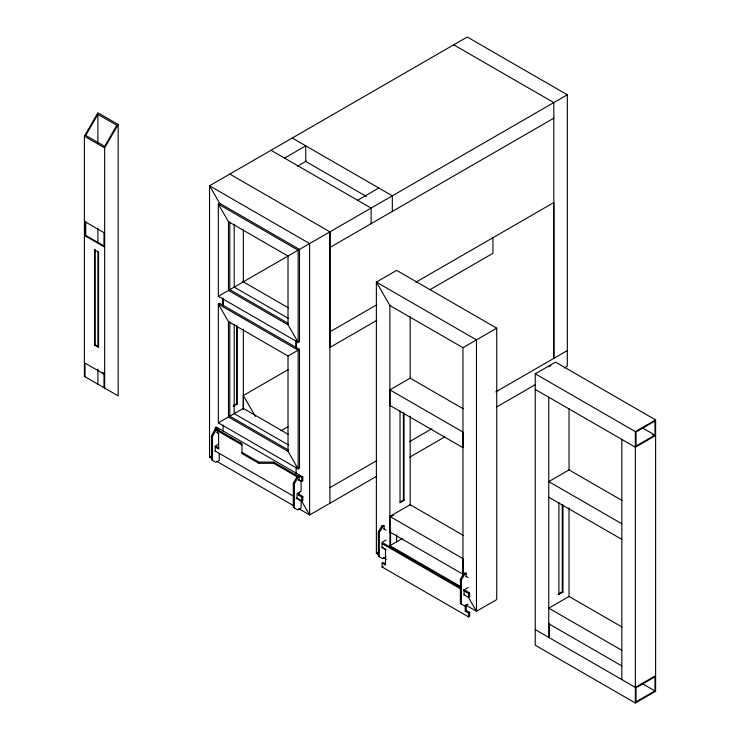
<?xml version="1.0" encoding="UTF-8"?>
<svg xmlns="http://www.w3.org/2000/svg" width="740" height="740" viewBox="0 0 740 740"><rect width="100%" height="100%" fill="white"/><g stroke="black" fill="none" stroke-linecap="round" stroke-linejoin="round"><path stroke-width="1.11" d="M211.548 458.319L209.54 457.163L209.54 185.777L467.236 37L567.33 94.785L567.33 366.18L564.343 367.91M218.328 296.287L218.328 204.111L219.678 203.334L299.506 249.417L299.506 341.584L298.146 342.37L218.328 296.287L567.33 94.785M223.064 306.184L223.064 298.1M228.466 221.667L228.466 290.432L288.017 324.814L298.146 342.37L298.146 250.203L218.328 204.111L228.466 221.667L288.017 256.049L288.017 324.814M229.816 222.037L229.816 289.654L288.369 323.463M234.21 224.22L234.21 287.12L288.674 318.561M243.331 408.933L243.331 329.115M243.331 281.848L243.331 229.816M288.017 451.363L228.466 416.981L228.466 321.641L218.328 304.085L298.146 350.168L298.146 468.92L288.017 451.363L288.017 356.023L299.506 349.391L219.678 303.308L218.328 304.085L218.328 422.836L298.146 468.92L299.506 468.143L299.506 349.391M296.12 348.364L296.12 340.28M329.911 503.255L329.911 231.861L229.816 174.076M378.371 554.639L376.373 553.483L376.373 282.097L396.649 270.396L496.734 328.181L496.734 599.567L476.468 611.277L465.46 604.913M460.946 586.709L389.888 545.685L389.888 305.5L376.373 282.097L476.468 339.882L476.468 611.277L468.022 596.644M410.164 505.115L410.164 416.195M410.164 378.094L410.164 316.896M462.953 575.165L462.953 347.689L496.734 328.181M84.388 136.197L97.902 112.785L118.169 124.496L118.169 395.882L84.388 376.373L84.388 136.197L104.654 147.898L104.654 388.084M97.902 114.349L85.738 135.42L104.654 146.344L116.818 125.273L97.902 114.349L97.902 143.181M104.654 147.898L118.169 124.496M219.271 453.38L219.271 460.41L215.895 462.352L211.501 459.818L211.501 435.629L214.887 429.783L216.237 428.996L217.246 429.589L217.246 432.706L218.596 433.483L218.67 449.05L215.285 447.099L216.302 446.516L218.837 447.978M212.519 460.41L212.519 436.221L215.895 430.365L217.246 429.589M296.037 498.011L301.106 500.943L301.106 507.964L297.73 509.916L293.336 507.381L293.336 483.192L296.712 477.337L298.063 476.56L299.08 477.143L299.08 480.26M294.354 507.964L294.354 483.775L297.73 477.92L299.08 477.143M386.104 556.721L382.728 558.672L378.334 556.138L378.334 531.949L381.711 526.094L383.061 525.317L384.079 525.899L384.079 529.026M379.343 556.721L379.343 532.532L382.728 526.686L384.079 525.899M468.161 604.154L464.776 606.106L460.391 603.562L460.391 579.374L463.767 573.528L465.118 572.741L466.135 573.334L466.135 576.451M461.399 604.154L461.399 579.966L464.776 574.111L466.135 573.334M85.063 235.783L85.738 235.394L104.654 246.309L103.979 246.707L85.063 235.783L85.063 221.732L103.979 232.656L104.654 232.268M284.539 158.092L305.75 145.835L305.75 161.44M297.314 166.315L306.305 161.126M94.517 345.164L98.577 347.504L98.577 252.164L94.517 249.824L94.517 345.164L95.201 344.775L98.439 346.644M357.596 200.272L378.815 188.025M85.063 376.762L85.063 363.109L103.979 374.033L104.654 373.644L102.666 372.498M329.911 247.465L553.816 118.197M329.911 331.835L376.919 304.695M415.871 282.208L553.816 202.566L553.816 358.373L553.816 102.592L453.722 44.807M243.331 409.192L243.331 395.53L288.369 369.519M376.919 320.3L329.911 347.439L329.911 231.861M429.921 289.701L492.933 253.321L492.933 237.716M233.331 405.594L236.578 403.716L237.253 404.105L237.253 325.998M233.192 406.445L237.253 404.105M218.328 422.836L243.331 408.397L288.378 434.408M215.285 430.523L215.285 427.591L216.302 427.008L302.799 476.949L302.799 480.852L301.781 481.435L298.405 479.483M217.995 429.94L218.67 429.542L218.67 430.717L217.995 431.106L217.995 429.94L241.98 443.787L241.98 453.537L258.871 463.296L273.735 463.296L297.73 477.143L297.73 475.968L273.735 462.121L258.871 462.121L241.98 452.371M218.467 444.176L215.22 446.044L215.22 451.039M209.54 457.163L212.445 455.498M280.95 430.773L288.017 426.684M389.888 389.869L462.972 432.068L462.972 447.672L389.888 405.474L389.888 389.869L410.164 378.168L463.221 408.804M297.73 475.968L298.405 475.579L301.781 477.531L302.799 476.949M298.405 492.859L298.405 495.088L299.413 494.505L302.799 496.457L302.799 500.351L301.781 500.943L296.814 498.066M298.405 495.088L301.781 497.04L302.799 496.457M329.911 487.651L376.891 460.521M409.72 441.567L431.864 428.784M495.837 391.849L567.33 350.575M535.251 373.82L555.518 362.119L655.612 419.904L655.612 691.299L635.346 703L535.251 645.215L535.251 373.82L635.346 431.614L655.612 419.904M548.867 366.735L550.865 365.588M376.799 476.181L309.635 514.957L298.627 508.602M409.72 457.172L444.629 437.016M496.503 407.065L535.409 384.606M400.155 501.905L403.402 500.037L404.077 500.425L404.077 413.124M404.077 500.425L400.026 502.765L400.026 410.876M389.888 516.418L462.972 558.617L462.972 574.221L389.888 532.023L389.888 516.418L410.164 504.717L463.221 535.353M390.563 516.816L393.55 515.086M386.104 540.024L382.053 542.365L382.118 547.489L385.494 549.441L385.494 565.046L382.118 563.094L382.118 566.988L468.614 616.929L469.623 616.346L469.623 612.442L466.246 610.491L465.229 611.074L465.229 605.505M376.373 553.483L378.307 552.373M389.888 545.685L402.44 538.433M382.118 563.094L383.135 562.502L385.66 563.973M382.118 566.988L383.135 566.405M654.937 435.12L636.021 446.044L636.021 432.003L654.937 421.079L654.937 435.12L642.93 428.192M655.612 435.509L635.346 447.219L535.251 389.425M468.161 587.449L464.1 589.798L464.1 594.784M463.638 590.649L468.614 593.517L469.623 592.934L469.623 596.838L468.614 597.421L463.906 594.673M465.229 611.074L468.614 613.025L469.623 612.442M562.955 592.157L562.28 591.76L558.228 594.1L558.904 594.498L562.955 592.157L562.955 504.856M655.612 675.694L635.346 687.395L535.251 629.611M654.937 690.91L636.021 701.825L636.021 687.784L654.937 676.86L654.937 690.91L641.932 683.39M292.235 138.038L392.329 195.822L392.329 211.427M305.25 161.154L366.309 196.405M271.016 150.285L371.11 208.07L371.11 223.684M652.393 434.436L654.262 435.509M389.888 305.5L462.953 347.689M242.831 281.561L288.378 307.858M622.1 500.527L569.032 469.891L548.765 481.601L621.85 523.791M548.765 497.206L621.85 539.395M228.466 321.641L288.017 356.023M622.1 627.076L569.032 596.449L548.765 608.151L621.85 650.34M288.674 445.11L234.21 413.669L234.21 324.231M288.369 450.013L229.816 416.204L229.816 322.011M215.285 427.591L218.67 429.542M230.63 437.618L232.619 438.774M239.594 442.798L241.592 443.954M284.447 468.697L286.445 469.845M217.995 431.106L241.98 444.953M214.887 429.783L215.895 430.365M381.711 526.094L382.728 526.686M463.767 573.528L464.776 574.111M296.712 477.337L297.73 477.92M548.765 623.755L621.85 665.945M216.977 432.475L218.67 433.446M383.736 528.832L386.104 530.192M465.793 576.257L468.161 577.626M298.738 480.066L301.106 481.435L301.106 491.268L297.055 493.608L297.055 498.603M211.501 435.629L212.519 436.221M378.334 531.949L379.343 532.532M460.391 579.374L461.399 579.966M293.336 483.192L294.354 483.775M460.678 587.773L383.135 543.003L382.118 543.586L460.659 588.929M463.656 589.493L469.623 592.934M215.016 450.928L293.826 496.346M381.849 547.239L386.104 549.7M216.552 461.214L293.623 505.707M383.375 557.534L386.382 559.264M220.243 204.314L209.54 185.777L309.635 243.571L309.635 514.957L301.189 500.323M243.331 395.53L255.374 416.389M635.346 431.614L635.346 703M621.831 439.412L621.831 679.588M569.032 408.619L569.032 469.817M569.032 507.927L569.032 596.838M562.28 504.467L562.28 591.76M558.904 502.599L558.904 594.498M549.441 623.367L549.441 637.02L548.765 637.408L548.765 397.232M468.614 593.517L468.614 597.421M468.614 613.025L468.614 616.929M466.246 604.922L466.246 610.491M403.402 412.735L403.402 500.037M396.649 534.863L396.649 541.782M390.563 531.635L390.563 545.288M301.781 477.531L301.781 481.435M301.781 497.04L301.781 500.943M299.413 492.276L299.413 494.505M298.405 475.579L298.405 476.754M296.139 341.316L296.139 348.004M296.139 466.755L296.12 474.229M273.735 462.121L273.735 463.296M258.871 462.121L258.871 463.296M236.578 325.609L236.578 403.716M223.064 299.127L223.064 305.814M223.064 425.111L223.064 431.254M103.979 232.656L103.979 246.707M103.979 374.033L103.979 387.686M97.902 228.512L97.902 243.497M97.902 251.572L97.902 346.126M97.902 369.186L97.902 384.18M95.201 249.436L95.201 344.775M85.738 221.343L85.738 235.394"/></g></svg>
